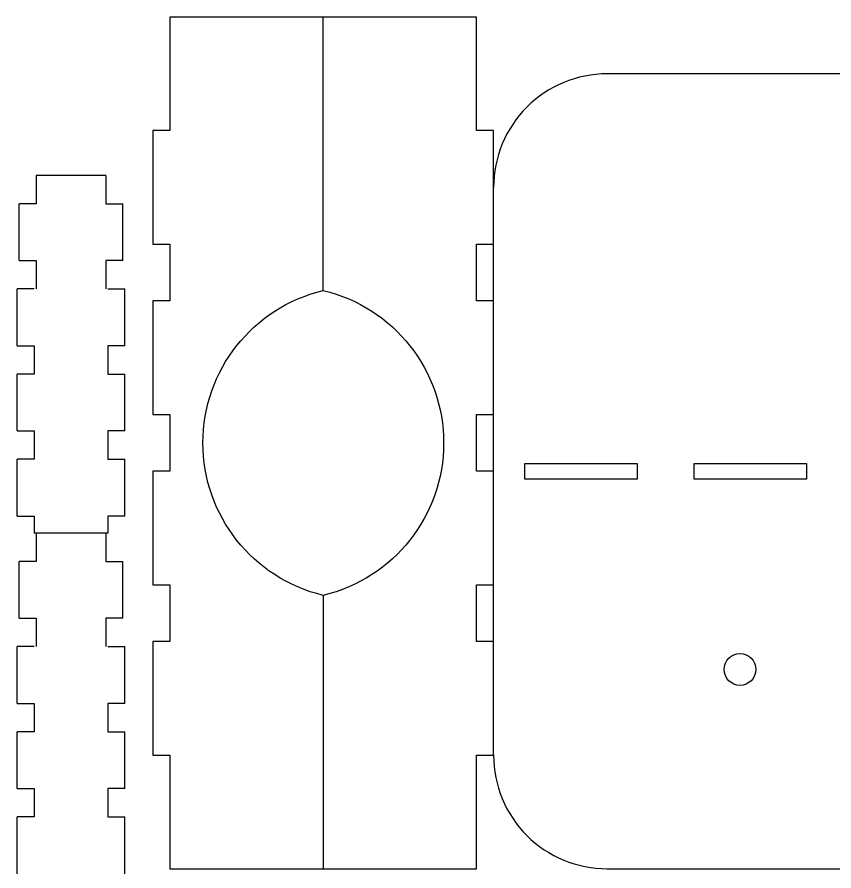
# Model space of a CAD drawing. Header units: millimetres. Extents: x 109 to 637, y -117 to 231.
# Drawn here: x 232.8 to 376.7, y 81 to 231.3 of the extents above; entities that cross this region are included whole.
import ezdxf

# ---------------------------------------------------------------- set-up
doc = ezdxf.new("R2010")
doc.units = ezdxf.units.MM
doc.header["$MEASUREMENT"] = 0

msp = doc.modelspace()

# ---------------------------------------------------------------- linework, layer by layer
for p, q in [((236.19, 203.46), (236.19, 198.46)), ((248.49, 203.46), (236.19, 203.46)), ((248.49, 203.46), (248.49, 198.46)), ((233.19, 188.46), (233.19, 198.46)), ((236.19, 198.46), (233.19, 198.46)), ((248.49, 198.46), (251.49, 198.46)), ((251.49, 188.46), (251.49, 198.46)), ((233.19, 188.46), (236.19, 188.46)), ((236.19, 188.46), (236.19, 183.46)), ((251.49, 188.46), (248.49, 188.46)), ((248.49, 188.46), (248.49, 183.46)), ((232.84, 173.46), (232.84, 183.46)), ((235.84, 183.46), (232.84, 183.46)), ((248.84, 183.46), (251.84, 183.46)), ((251.84, 173.46), (251.84, 183.46)), ((232.84, 173.46), (235.84, 173.46)), ((235.84, 173.46), (235.84, 168.46)), ((251.84, 173.46), (248.84, 173.46)), ((248.84, 173.46), (248.84, 168.46)), ((232.84, 158.46), (232.84, 168.46)), ((235.84, 168.46), (232.84, 168.46)), ((248.84, 168.46), (251.84, 168.46)), ((251.84, 158.46), (251.84, 168.46)), ((232.84, 158.46), (235.84, 158.46)), ((235.84, 158.46), (235.84, 153.46)), ((251.84, 158.46), (248.84, 158.46)), ((248.84, 158.46), (248.84, 153.46)), ((232.84, 143.46), (232.84, 153.46)), ((235.84, 153.46), (232.84, 153.46)), ((248.84, 153.46), (251.84, 153.46)), ((251.84, 143.46), (251.84, 153.46)), ((232.84, 143.46), (235.84, 143.46)), ((235.84, 143.46), (235.84, 140.46)), ((251.84, 143.46), (248.84, 143.46)), ((248.84, 143.46), (248.84, 140.46)), ((248.84, 140.46), (235.84, 140.46)), ((236.19, 140.46), (236.19, 135.46)), ((248.49, 140.46), (236.19, 140.46)), ((248.49, 140.46), (248.49, 135.46)), ((233.19, 125.46), (233.19, 135.46)), ((236.19, 135.46), (233.19, 135.46)), ((248.49, 135.46), (251.49, 135.46)), ((251.49, 125.46), (251.49, 135.46)), ((233.19, 125.46), (236.19, 125.46)), ((236.19, 125.46), (236.19, 120.46)), ((251.49, 125.46), (248.49, 125.46)), ((248.49, 125.46), (248.49, 120.46)), ((232.84, 110.46), (232.84, 120.46)), ((235.84, 120.46), (232.84, 120.46)), ((248.84, 120.46), (251.84, 120.46)), ((251.84, 110.46), (251.84, 120.46)), ((232.84, 110.46), (235.84, 110.46)), ((235.84, 110.46), (235.84, 105.46)), ((251.84, 110.46), (248.84, 110.46)), ((248.84, 110.46), (248.84, 105.46)), ((232.84, 95.46), (232.84, 105.46)), ((235.84, 105.46), (232.84, 105.46)), ((248.84, 105.46), (251.84, 105.46)), ((251.84, 95.46), (251.84, 105.46)), ((232.84, 95.46), (235.84, 95.46)), ((235.84, 95.46), (235.84, 90.46)), ((251.84, 95.46), (248.84, 95.46)), ((248.84, 95.46), (248.84, 90.46)), ((232.84, 80.46), (232.84, 90.46)), ((235.84, 90.46), (232.84, 90.46)), ((248.84, 90.46), (251.84, 90.46)), ((251.84, 80.46), (251.84, 90.46))]:
    msp.add_line(p, q)
for points in [[(313.78, 231.34), (259.78, 231.34), (259.78, 211.34), (256.78, 211.34), (256.78, 191.34), (259.78, 191.34), (259.78, 181.34), (256.78, 181.34), (256.78, 161.34), (259.78, 161.34), (259.78, 151.34), (256.78, 151.34), (256.78, 131.34), (259.78, 131.34), (259.78, 121.34), (256.78, 121.34), (256.78, 101.34), (259.78, 101.34), (259.78, 81.34), (313.78, 81.34)], [(316.78, 101.34), (316.78, 211.34), (313.78, 211.34), (313.78, 231.34)], [(316.78, 181.34), (313.78, 181.34), (313.78, 191.34), (316.78, 191.34)], [(316.78, 151.34), (313.78, 151.34), (313.78, 161.34), (316.78, 161.34)], [(316.78, 121.34), (313.78, 121.34), (313.78, 131.34), (316.78, 131.34)], [(313.78, 81.34), (313.78, 101.34), (316.78, 101.34)]]:
    msp.add_lwpolyline(points)
for points in [[(286.78, 129.49, -0.789639), (286.78, 183.19), (286.78, 231.34)], [(316.78, 101.34, 0.414214), (336.78, 81.34), (446.78, 81.34, 0.414214), (466.78, 101.34), (466.78, 201.34, 0.414214), (446.78, 221.34), (336.78, 221.34, 0.414214), (316.78, 201.34)], [(286.78, 183.19, -0.789639), (286.78, 129.49), (286.78, 81.34)]]:
    msp.add_lwpolyline(points, format="xyb")
for points in [[(342.08, 149.94), (322.28, 149.94), (322.28, 152.74), (342.08, 152.74)], [(371.88, 149.94), (352.08, 149.94), (352.08, 152.74), (371.88, 152.74)]]:
    msp.add_lwpolyline(points, close=True)
msp.add_circle((360.18, 116.44), 2.8)

doc.saveas('drawing.dxf')
